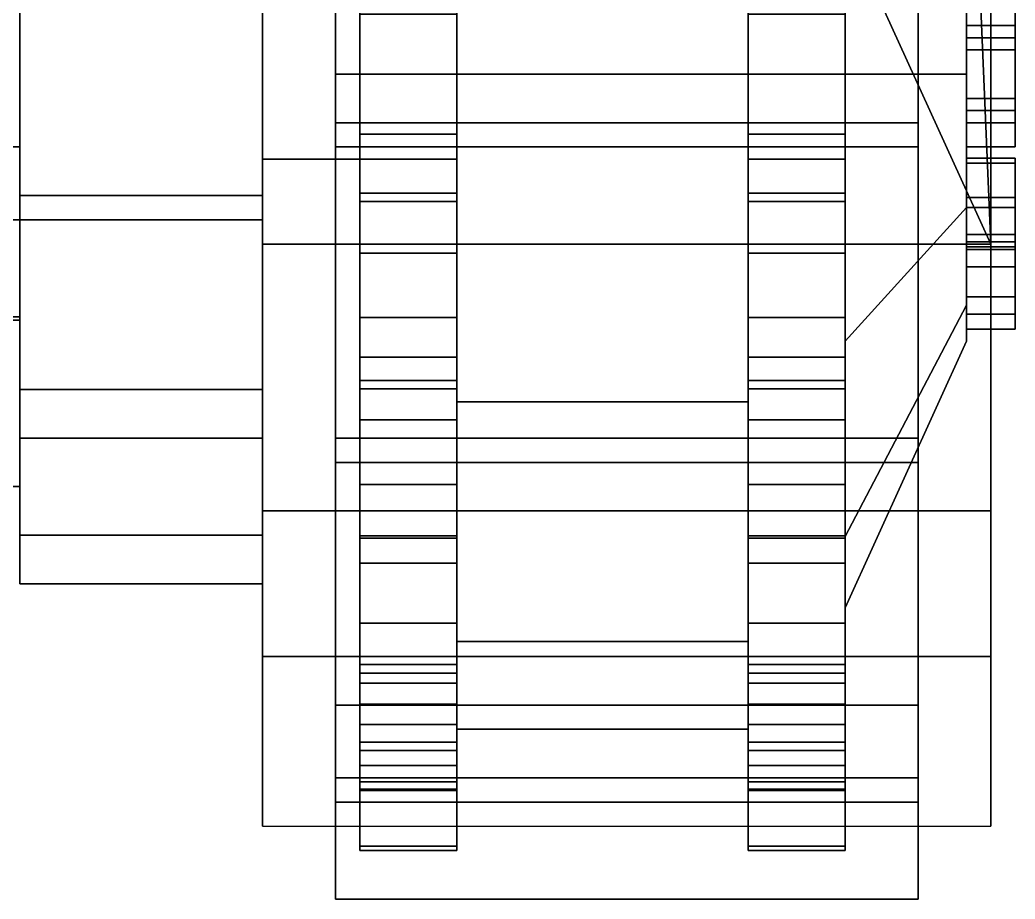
# Model space of a CAD drawing. Header units: millimetres. Extents: x -0.9 to 1.2, y -2.1 to 13.
# Drawn here: x 0.53 to 0.94, y -2.1 to -1.7376 of the extents above; entities that cross this region are included whole.
import ezdxf

# ---------------------------------------------------------------- set-up
doc = ezdxf.new("R2010")
doc.units = ezdxf.units.MM
for name, color, linetype in [('fenders', 6, 'Continuous'), ('tracks', 3, 'Continuous'), ('wheels', 2, 'Continuous')]:
    doc.layers.add(name, color=color, linetype=linetype)

msp = doc.modelspace()

# ---------------------------------------------------------------- linework, layer by layer
for points in [[(-0.53, -1.82, 0.35), (-0.53, -1.58, 0.35), (0.53, -1.58, 0.35), (0.53, -1.82, 0.35)], [(0.53, -1.82, 0.35), (0.53, -1.58, 0.35), (0.53, -1.73, 0.27), (0.53, -1.81, 0.27)], [(0.63, -1.81, 0.27), (0.63, -1.73, 0.27), (0.63, -1.58, 0.35), (0.63, -1.89, 0.32)], [(0.63, -1.89, 0.32), (0.63, -1.58, 0.35), (0.63, -1.66, 0.89)], [(-0.53, -1.66, 0.89), (-0.53, -1.79, 0.86), (0.53, -1.79, 0.86), (0.53, -1.66, 0.89)], [(0.53, -1.66, 0.89), (0.53, -1.82, 0.87), (0.63, -1.82, 0.87), (0.63, -1.66, 0.89)], [(0.53, -1.66, 0.89), (0.53, -1.79, 0.86), (0.53, -1.82, 0.87), (0.53, -1.66, 0.89)], [(0.63, -1.66, 0.89), (0.63, -1.82, 0.87), (0.63, -1.91, 0.82), (0.63, -1.89, 0.32)], [(0.53, -1.81, 0.27), (0.53, -1.73, 0.27), (0.63, -1.73, 0.27), (0.63, -1.81, 0.27)], [(-0.53, -1.79, 0.86), (-0.53, -1.86, 0.8), (0.53, -1.86, 0.8), (0.53, -1.79, 0.86)], [(0.53, -1.79, 0.86), (0.53, -1.86, 0.8), (0.53, -1.91, 0.82), (0.53, -1.82, 0.87)], [(0.53, -1.89, 0.32), (0.53, -1.81, 0.27), (0.63, -1.81, 0.27), (0.63, -1.89, 0.32)], [(0.53, -1.86143, 0.39143), (0.53, -1.82, 0.35), (0.53, -1.81, 0.27), (0.53, -1.89, 0.32)], [(-0.53, -1.86143, 0.39143), (-0.53, -1.82, 0.35), (0.53, -1.82, 0.35), (0.53, -1.86143, 0.39143)], [(0.53, -1.82, 0.87), (0.53, -1.91, 0.82), (0.63, -1.91, 0.82), (0.63, -1.82, 0.87)], [(-0.53, -1.86, 0.8), (-0.53, -1.93, 0.64), (0.53, -1.93, 0.64), (0.53, -1.86, 0.8)], [(0.53, -1.86, 0.8), (0.53, -1.93, 0.64), (0.53, -1.97, 0.64), (0.53, -1.91, 0.82)], [(-0.53, -1.93, 0.64), (-0.53, -1.86143, 0.39143), (0.53, -1.86143, 0.39143), (0.53, -1.93, 0.64)], [(0.53, -1.86143, 0.39143), (0.53, -1.86143, 0.39143), (0.53, -1.89, 0.32), (0.53, -1.95, 0.46)], [(0.53, -1.93, 0.64), (0.53, -1.86143, 0.39143), (0.53, -1.95, 0.46), (0.53, -1.97, 0.64)], [(0.53, -1.95, 0.46), (0.53, -1.89, 0.32), (0.63, -1.89, 0.32), (0.63, -1.95, 0.46)], [(0.63, -1.97, 0.64), (0.63, -1.95, 0.46), (0.63, -1.89, 0.32), (0.63, -1.91, 0.82)], [(0.53, -1.91, 0.82), (0.53, -1.97, 0.64), (0.63, -1.97, 0.64), (0.63, -1.91, 0.82)], [(0.53, -1.97, 0.64), (0.53, -1.95, 0.46), (0.63, -1.95, 0.46), (0.63, -1.97, 0.64)]]:
    msp.add_3dface(points)
at = {"layer": 'fenders'}
for points in [[(0.93, -1.83, 0.89), (0.93, 1.79, 0.89), (0.85, 0.23, 0.89), (0.85, 0.06, 0.89)], [(0.93, -1.79, 0.84), (0.93, 1.78, 0.84), (0.93, 1.79, 0.89), (0.93, -1.83, 0.89)], [(0.85, 0.06, 0.89), (0.85, 0.06, 0.89), (0.67, -1.26, 0.89), (0.93, -1.83, 0.89)], [(0.93, -1.83, 0.89), (0.67, -1.26, 0.89), (0.63, -1.66, 0.89), (0.63, -1.83, 0.89)], [(0.63, -1.83, 0.89), (0.63, -1.66, 0.89), (0.63, -1.66, 0.89), (0.63, -1.82, 0.87)], [(0.93, -1.9, 0.83), (0.93, -1.79, 0.84), (0.93, -1.83, 0.89), (0.93, -1.94, 0.86)], [(0.63, -1.94, 0.86), (0.63, -1.83, 0.89), (0.63, -1.82, 0.87), (0.63, -1.91, 0.82)], [(0.93, -1.94, 0.86), (0.93, -1.83, 0.89), (0.63, -1.83, 0.89), (0.63, -1.94, 0.86)], [(0.93, -1.99, 0.8), (0.93, -1.9, 0.83), (0.93, -1.94, 0.86), (0.93, -2, 0.83)], [(0.63, -2.07, 0.76), (0.63, -2, 0.83), (0.63, -1.91, 0.82), (0.63, -1.97, 0.64)], [(0.63, -2, 0.83), (0.63, -1.94, 0.86), (0.63, -1.91, 0.82)], [(0.93, -2, 0.83), (0.93, -1.94, 0.86), (0.63, -1.94, 0.86), (0.63, -2, 0.83)], [(0.93, -2.05, 0.76), (0.93, -1.99, 0.8), (0.93, -2, 0.83), (0.93, -2.07, 0.76)], [(0.93, -2.07, 0.76), (0.93, -2, 0.83), (0.63, -2, 0.83), (0.63, -2.07, 0.76)]]:
    msp.add_3dface(points, dxfattribs=at)
at = {"layer": 'tracks'}
for points in [[(0.66, -1.28), (0.66, -1.79, 0.17), (0.66, -1.78, 0.21), (0.66, -1.27, 0.03)], [(0.66, -1.27, 0.03), (0.66, -1.78, 0.21), (0.9, -1.78, 0.21), (0.9, -1.27, 0.03)], [(0.9, -1.78, 0.21), (0.9, -1.79, 0.17), (0.9, -1.28), (0.9, -1.27, 0.03)], [(0.9, -1.28), (0.9, -1.79, 0.17), (0.66, -1.79, 0.17), (0.66, -1.28)], [(0.66, -1.76, 0.84), (0.66, -1.48, 0.83), (0.66, -1.48, 0.79), (0.66, -1.76, 0.8)], [(0.9, -1.76, 0.84), (0.9, -1.48, 0.83), (0.66, -1.48, 0.83), (0.66, -1.76, 0.84)], [(0.66, -1.76, 0.8), (0.66, -1.48, 0.79), (0.9, -1.48, 0.79), (0.9, -1.76, 0.8)], [(0.9, -1.48, 0.79), (0.9, -1.48, 0.83), (0.9, -1.76, 0.84), (0.9, -1.76, 0.8)], [(0.9, -1.92, 0.81), (0.9, -1.76, 0.84), (0.66, -1.76, 0.84), (0.66, -1.92, 0.81)], [(0.66, -1.92, 0.81), (0.66, -1.76, 0.84), (0.66, -1.76, 0.8), (0.66, -1.91, 0.78)], [(0.66, -1.91, 0.78), (0.66, -1.76, 0.8), (0.9, -1.76, 0.8), (0.9, -1.91, 0.78)], [(0.9, -1.76, 0.8), (0.9, -1.76, 0.84), (0.9, -1.92, 0.81), (0.9, -1.91, 0.78)], [(0.66, -1.78, 0.21), (0.66, -1.91, 0.26), (0.9, -1.91, 0.26), (0.9, -1.78, 0.21)], [(0.66, -1.79, 0.17), (0.66, -1.92, 0.22), (0.66, -1.91, 0.26), (0.66, -1.78, 0.21)], [(0.9, -1.91, 0.26), (0.9, -1.92, 0.22), (0.9, -1.79, 0.17), (0.9, -1.78, 0.21)], [(0.9, -1.79, 0.17), (0.9, -1.92, 0.22), (0.66, -1.92, 0.22), (0.66, -1.79, 0.17)], [(0.66, -2.05, 0.68), (0.66, -1.92, 0.81), (0.66, -1.91, 0.78), (0.66, -2.02, 0.66)], [(0.66, -2.02, 0.66), (0.66, -1.91, 0.78), (0.9, -1.91, 0.78), (0.9, -2.02, 0.66)], [(0.66, -1.92, 0.22), (0.66, -2.05, 0.34), (0.66, -2.02, 0.36), (0.66, -1.91, 0.26)], [(0.66, -1.91, 0.26), (0.66, -2.02, 0.36), (0.9, -2.02, 0.36), (0.9, -1.91, 0.26)], [(0.9, -1.91, 0.78), (0.9, -1.92, 0.81), (0.9, -2.05, 0.68), (0.9, -2.02, 0.66)], [(0.9, -2.02, 0.36), (0.9, -2.05, 0.34), (0.9, -1.92, 0.22), (0.9, -1.91, 0.26)], [(0.9, -2.05, 0.68), (0.9, -1.92, 0.81), (0.66, -1.92, 0.81), (0.66, -2.05, 0.68)], [(0.9, -1.92, 0.22), (0.9, -2.05, 0.34), (0.66, -2.05, 0.34), (0.66, -1.92, 0.22)], [(0.66, -2.1, 0.51), (0.66, -2.05, 0.68), (0.66, -2.02, 0.66), (0.66, -2.06, 0.51)], [(0.66, -2.06, 0.51), (0.66, -2.02, 0.66), (0.9, -2.02, 0.66), (0.9, -2.06, 0.51)], [(0.66, -2.05, 0.34), (0.66, -2.1, 0.51), (0.66, -2.06, 0.51), (0.66, -2.02, 0.36)], [(0.66, -2.02, 0.36), (0.66, -2.06, 0.51), (0.9, -2.06, 0.51), (0.9, -2.02, 0.36)], [(0.9, -2.02, 0.66), (0.9, -2.05, 0.68), (0.9, -2.1, 0.51), (0.9, -2.06, 0.51)], [(0.9, -2.06, 0.51), (0.9, -2.1, 0.51), (0.9, -2.05, 0.34), (0.9, -2.02, 0.36)], [(0.9, -2.1, 0.51), (0.9, -2.05, 0.68), (0.66, -2.05, 0.68), (0.66, -2.1, 0.51)], [(0.9, -2.05, 0.34), (0.9, -2.1, 0.51), (0.66, -2.1, 0.51), (0.66, -2.05, 0.34)]]:
    msp.add_3dface(points, dxfattribs=at)
at = {"layer": 'wheels'}
for points in [[(0.71, -1.6175, 0.26318), (0.71, -1.76, 0.225), (0.71, -1.68624, 0.23471)], [(0.71, -1.625, 0.27617), (0.71, -1.76, 0.24), (0.71, -1.76, 0.225), (0.71, -1.6175, 0.26318)], [(0.71, -1.76, 0.78), (0.71, -1.625, 0.74383), (0.71, -1.6175, 0.75682), (0.71, -1.76, 0.795)], [(0.71, -1.76, 0.795), (0.71, -1.6175, 0.75682), (0.71, -1.68624, 0.78529)], [(0.83, -1.76, 0.24), (0.83, -1.625, 0.27617), (0.83, -1.6175, 0.26318), (0.83, -1.76, 0.225)], [(0.83, -1.76, 0.225), (0.83, -1.6175, 0.26318), (0.83, -1.68624, 0.23471)], [(0.83, -1.625, 0.74383), (0.83, -1.76, 0.78), (0.83, -1.76, 0.795), (0.83, -1.6175, 0.75682)], [(0.83, -1.6175, 0.75682), (0.83, -1.76, 0.795), (0.83, -1.68624, 0.78529)], [(0.87, -1.6175, 0.75682), (0.87, -1.68624, 0.78529), (0.87, -1.76, 0.73), (0.87, -1.65, 0.70053)], [(0.71, -1.76, 0.24), (0.71, -1.625, 0.27617), (0.83, -1.625, 0.27617), (0.83, -1.76, 0.24)], [(0.71, -1.625, 0.74383), (0.71, -1.76, 0.78), (0.83, -1.76, 0.78), (0.83, -1.625, 0.74383)], [(0.87, -1.65, 0.70053), (0.87, -1.76, 0.73), (0.92, -1.76, 0.62), (0.92, -1.705, 0.60526)], [(0.87, -1.76, 0.29), (0.87, -1.65, 0.31947), (0.92, -1.705, 0.41474), (0.92, -1.76, 0.4)], [(0.87, -1.76, 0.225), (0.87, -1.68624, 0.23471), (0.87, -1.65, 0.31947), (0.87, -1.76, 0.29)], [(0.92, -1.66474, 0.455), (0.92, -1.65, 0.51), (0.92, -1.73, 0.51), (0.92, -1.745, 0.48402)], [(0.92, -1.705, 0.41474), (0.92, -1.66474, 0.455), (0.92, -1.745, 0.48402)], [(0.92, -1.66474, 0.565), (0.92, -1.705, 0.60526), (0.92, -1.745, 0.53598), (0.92, -1.73, 0.51)], [(0.67, -1.76, 0.795), (0.67, -1.68624, 0.78529), (0.67, -1.725, 0.57062)], [(0.67, -1.68624, 0.23471), (0.67, -1.76, 0.225), (0.67, -1.795, 0.44938), (0.67, -1.725, 0.44938)], [(0.67, -1.70749, 0.2184), (0.67, -1.73525, 0.21475), (0.67, -1.76, 0.225), (0.67, -1.68624, 0.23471)], [(0.67, -1.73525, 0.80525), (0.67, -1.70749, 0.8016), (0.67, -1.68624, 0.78529), (0.67, -1.76, 0.795)], [(0.71, -1.68624, 0.23471), (0.71, -1.76, 0.225), (0.71, -1.73525, 0.21475), (0.71, -1.70749, 0.2184)], [(0.71, -1.76, 0.795), (0.71, -1.68624, 0.78529), (0.71, -1.70749, 0.8016), (0.71, -1.73525, 0.80525)], [(0.83, -1.76, 0.225), (0.83, -1.68624, 0.23471), (0.83, -1.70749, 0.2184), (0.83, -1.73525, 0.21475)], [(0.83, -1.68624, 0.78529), (0.83, -1.76, 0.795), (0.83, -1.73525, 0.80525), (0.83, -1.70749, 0.8016)], [(0.87, -1.73525, 0.21475), (0.87, -1.70749, 0.2184), (0.87, -1.68624, 0.23471), (0.87, -1.76, 0.225)], [(0.87, -1.70749, 0.8016), (0.87, -1.73525, 0.80525), (0.87, -1.76, 0.795), (0.87, -1.68624, 0.78529)], [(0.87, -1.68624, 0.78529), (0.87, -1.76, 0.795), (0.87, -1.76, 0.73), (0.87, -1.68624, 0.78529)], [(0.92, -1.76, 0.4), (0.92, -1.705, 0.41474), (0.92, -1.745, 0.48402), (0.92, -1.775, 0.48402)], [(0.92, -1.705, 0.60526), (0.92, -1.76, 0.62), (0.92, -1.745, 0.53598)], [(0.63, -1.725, 0.57062), (0.63, -1.795, 0.57062), (0.67, -1.795, 0.57062), (0.67, -1.725, 0.57062)], [(0.63, -1.795, 0.44938), (0.63, -1.725, 0.44938), (0.67, -1.725, 0.44938), (0.67, -1.795, 0.44938)], [(0.67, -1.83376, 0.78529), (0.67, -1.76, 0.795), (0.67, -1.725, 0.57062), (0.67, -1.795, 0.57062)], [(0.92, -1.73, 0.51), (0.92, -1.745, 0.53598), (0.94, -1.745, 0.53598), (0.94, -1.73, 0.51)], [(0.92, -1.745, 0.48402), (0.92, -1.73, 0.51), (0.94, -1.73, 0.51), (0.94, -1.745, 0.48402)], [(0.94, -1.775, 0.48402), (0.94, -1.745, 0.48402), (0.94, -1.73, 0.51), (0.94, -1.79, 0.51)], [(0.94, -1.79, 0.51), (0.94, -1.73, 0.51), (0.94, -1.745, 0.53598), (0.94, -1.775, 0.53598)], [(0.71, -1.76, 0.795), (0.71, -1.73525, 0.80525), (0.67, -1.73525, 0.80525), (0.67, -1.76, 0.795)], [(0.71, -1.73525, 0.21475), (0.71, -1.76, 0.225), (0.67, -1.76, 0.225), (0.67, -1.73525, 0.21475)], [(0.83, -1.73525, 0.80525), (0.83, -1.76, 0.795), (0.87, -1.76, 0.795), (0.87, -1.73525, 0.80525)], [(0.83, -1.76, 0.225), (0.83, -1.73525, 0.21475), (0.87, -1.73525, 0.21475), (0.87, -1.76, 0.225)], [(0.92, -1.75, 0.40268), (0.92, -1.74, 0.42), (0.94, -1.74, 0.42), (0.94, -1.75, 0.40268)], [(0.92, -1.74, 0.6), (0.92, -1.75, 0.61732), (0.94, -1.75, 0.61732), (0.94, -1.74, 0.6)], [(0.92, -1.75, 0.58268), (0.92, -1.74, 0.6), (0.94, -1.74, 0.6), (0.94, -1.75, 0.58268)], [(0.92, -1.74, 0.42), (0.92, -1.75, 0.43732), (0.94, -1.75, 0.43732), (0.94, -1.74, 0.42)], [(0.94, -1.77, 0.40268), (0.94, -1.75, 0.40268), (0.94, -1.74, 0.42), (0.94, -1.78, 0.42)], [(0.94, -1.75, 0.61732), (0.94, -1.77, 0.61732), (0.94, -1.78, 0.6), (0.94, -1.74, 0.6)], [(0.94, -1.74, 0.6), (0.94, -1.78, 0.6), (0.94, -1.77, 0.58268), (0.94, -1.75, 0.58268)], [(0.94, -1.78, 0.42), (0.94, -1.74, 0.42), (0.94, -1.75, 0.43732), (0.94, -1.77, 0.43732)], [(0.92, -1.745, 0.53598), (0.92, -1.775, 0.53598), (0.94, -1.775, 0.53598), (0.94, -1.745, 0.53598)], [(0.92, -1.775, 0.48402), (0.92, -1.745, 0.48402), (0.94, -1.745, 0.48402), (0.94, -1.775, 0.48402)], [(0.92, -1.76, 0.62), (0.92, -1.815, 0.60526), (0.92, -1.775, 0.53598), (0.92, -1.745, 0.53598)], [(0.92, -1.77, 0.40268), (0.92, -1.75, 0.40268), (0.94, -1.75, 0.40268), (0.94, -1.77, 0.40268)], [(0.92, -1.75, 0.61732), (0.92, -1.77, 0.61732), (0.94, -1.77, 0.61732), (0.94, -1.75, 0.61732)], [(0.92, -1.77, 0.58268), (0.92, -1.75, 0.58268), (0.94, -1.75, 0.58268), (0.94, -1.77, 0.58268)], [(0.92, -1.75, 0.43732), (0.92, -1.77, 0.43732), (0.94, -1.77, 0.43732), (0.94, -1.75, 0.43732)], [(0.67, -1.76, 0.225), (0.67, -1.83376, 0.23471), (0.67, -1.795, 0.44938)], [(0.67, -1.78475, 0.21475), (0.67, -1.81251, 0.2184), (0.67, -1.83376, 0.23471), (0.67, -1.76, 0.225)], [(0.71, -1.78475, 0.80525), (0.71, -1.76, 0.795), (0.67, -1.76, 0.795), (0.67, -1.78475, 0.80525)], [(0.67, -1.81251, 0.8016), (0.67, -1.78475, 0.80525), (0.67, -1.76, 0.795), (0.67, -1.83376, 0.78529)], [(0.71, -1.76, 0.225), (0.71, -1.78475, 0.21475), (0.67, -1.78475, 0.21475), (0.67, -1.76, 0.225)], [(0.71, -1.76, 0.225), (0.71, -1.9025, 0.26318), (0.71, -1.83376, 0.23471)], [(0.71, -1.76, 0.24), (0.71, -1.895, 0.27617), (0.71, -1.9025, 0.26318), (0.71, -1.76, 0.225)], [(0.71, -1.76, 0.225), (0.71, -1.83376, 0.23471), (0.71, -1.81251, 0.2184), (0.71, -1.78475, 0.21475)], [(0.71, -1.895, 0.27617), (0.71, -1.76, 0.24), (0.83, -1.76, 0.24), (0.83, -1.895, 0.27617)], [(0.71, -1.9025, 0.75682), (0.71, -1.76, 0.795), (0.71, -1.83376, 0.78529)], [(0.71, -1.895, 0.74383), (0.71, -1.76, 0.78), (0.71, -1.76, 0.795), (0.71, -1.9025, 0.75682)], [(0.71, -1.83376, 0.78529), (0.71, -1.76, 0.795), (0.71, -1.78475, 0.80525), (0.71, -1.81251, 0.8016)], [(0.71, -1.76, 0.78), (0.71, -1.895, 0.74383), (0.83, -1.895, 0.74383), (0.83, -1.76, 0.78)], [(0.83, -1.83376, 0.23471), (0.83, -1.76, 0.225), (0.83, -1.78475, 0.21475), (0.83, -1.81251, 0.2184)], [(0.83, -1.895, 0.27617), (0.83, -1.76, 0.24), (0.83, -1.76, 0.225), (0.83, -1.9025, 0.26318)], [(0.83, -1.9025, 0.26318), (0.83, -1.76, 0.225), (0.83, -1.83376, 0.23471)], [(0.83, -1.76, 0.795), (0.83, -1.78475, 0.80525), (0.87, -1.78475, 0.80525), (0.87, -1.76, 0.795)], [(0.83, -1.76, 0.795), (0.83, -1.83376, 0.78529), (0.83, -1.81251, 0.8016), (0.83, -1.78475, 0.80525)], [(0.83, -1.76, 0.795), (0.83, -1.9025, 0.75682), (0.83, -1.83376, 0.78529)], [(0.83, -1.76, 0.78), (0.83, -1.895, 0.74383), (0.83, -1.9025, 0.75682), (0.83, -1.76, 0.795)], [(0.83, -1.78475, 0.21475), (0.83, -1.76, 0.225), (0.87, -1.76, 0.225), (0.87, -1.78475, 0.21475)], [(0.87, -1.76, 0.73), (0.87, -1.87, 0.70053), (0.92, -1.815, 0.60526), (0.92, -1.76, 0.62)], [(0.87, -1.87, 0.31947), (0.87, -1.76, 0.29), (0.92, -1.76, 0.4), (0.92, -1.815, 0.41474)], [(0.87, -1.81251, 0.2184), (0.87, -1.78475, 0.21475), (0.87, -1.76, 0.225), (0.87, -1.83376, 0.23471)], [(0.87, -1.83376, 0.23471), (0.87, -1.76, 0.225), (0.87, -1.76, 0.29), (0.87, -1.83376, 0.23471)], [(0.87, -1.9025, 0.26318), (0.87, -1.83376, 0.23471), (0.87, -1.76, 0.29), (0.87, -1.87, 0.31947)], [(0.87, -1.78475, 0.80525), (0.87, -1.81251, 0.8016), (0.87, -1.83376, 0.78529), (0.87, -1.76, 0.795)], [(0.87, -1.76, 0.795), (0.87, -1.83376, 0.78529), (0.87, -1.87, 0.70053), (0.87, -1.76, 0.73)], [(0.92, -1.815, 0.41474), (0.92, -1.76, 0.4), (0.92, -1.775, 0.48402)], [(0.92, -1.78, 0.42), (0.92, -1.77, 0.40268), (0.94, -1.77, 0.40268), (0.94, -1.78, 0.42)], [(0.92, -1.77, 0.61732), (0.92, -1.78, 0.6), (0.94, -1.78, 0.6), (0.94, -1.77, 0.61732)], [(0.92, -1.78, 0.6), (0.92, -1.77, 0.58268), (0.94, -1.77, 0.58268), (0.94, -1.78, 0.6)], [(0.92, -1.77, 0.43732), (0.92, -1.78, 0.42), (0.94, -1.78, 0.42), (0.94, -1.77, 0.43732)], [(0.92, -1.775, 0.53598), (0.92, -1.79, 0.51), (0.94, -1.79, 0.51), (0.94, -1.775, 0.53598)], [(0.92, -1.79, 0.51), (0.92, -1.775, 0.48402), (0.94, -1.775, 0.48402), (0.94, -1.79, 0.51)], [(0.92, -1.815, 0.60526), (0.92, -1.85526, 0.565), (0.92, -1.775, 0.53598)], [(0.92, -1.85526, 0.565), (0.92, -1.87, 0.51), (0.92, -1.79, 0.51), (0.92, -1.775, 0.53598)], [(0.92, -1.85526, 0.455), (0.92, -1.815, 0.41474), (0.92, -1.775, 0.48402), (0.92, -1.79, 0.51)], [(0.67, -1.795, 0.19), (0.67, -1.80901, 0.19185), (0.67, -1.81251, 0.2184), (0.67, -1.78475, 0.21475)], [(0.71, -1.795, 0.83), (0.71, -1.78475, 0.80525), (0.67, -1.78475, 0.80525), (0.67, -1.795, 0.83)], [(0.67, -1.80901, 0.82815), (0.67, -1.795, 0.83), (0.67, -1.78475, 0.80525), (0.67, -1.81251, 0.8016)], [(0.71, -1.78475, 0.21475), (0.71, -1.795, 0.19), (0.67, -1.795, 0.19), (0.67, -1.78475, 0.21475)], [(0.71, -1.78475, 0.21475), (0.71, -1.81251, 0.2184), (0.71, -1.80901, 0.19185), (0.71, -1.795, 0.19)], [(0.71, -1.81251, 0.8016), (0.71, -1.78475, 0.80525), (0.71, -1.795, 0.83), (0.71, -1.80901, 0.82815)], [(0.83, -1.81251, 0.2184), (0.83, -1.78475, 0.21475), (0.83, -1.795, 0.19), (0.83, -1.80901, 0.19185)], [(0.83, -1.78475, 0.80525), (0.83, -1.795, 0.83), (0.87, -1.795, 0.83), (0.87, -1.78475, 0.80525)], [(0.83, -1.78475, 0.80525), (0.83, -1.81251, 0.8016), (0.83, -1.80901, 0.82815), (0.83, -1.795, 0.83)], [(0.83, -1.795, 0.19), (0.83, -1.78475, 0.21475), (0.87, -1.78475, 0.21475), (0.87, -1.795, 0.19)], [(0.87, -1.80901, 0.19185), (0.87, -1.795, 0.19), (0.87, -1.78475, 0.21475), (0.87, -1.81251, 0.2184)], [(0.87, -1.795, 0.83), (0.87, -1.80901, 0.82815), (0.87, -1.81251, 0.8016), (0.87, -1.78475, 0.80525)], [(0.92, -1.87, 0.51), (0.92, -1.85526, 0.455), (0.92, -1.79, 0.51)], [(0.63, -1.795, 0.57062), (0.63, -1.83, 0.51), (0.67, -1.83, 0.51), (0.67, -1.795, 0.57062)], [(0.63, -1.83, 0.51), (0.63, -1.795, 0.44938), (0.67, -1.795, 0.44938), (0.67, -1.83, 0.51)], [(0.71, -1.795, 0.19), (0.71, -1.80901, 0.19185), (0.67, -1.80901, 0.19185), (0.67, -1.795, 0.19)], [(0.67, -2.03529, 0.58376), (0.67, -2.00682, 0.6525), (0.67, -1.795, 0.57062), (0.67, -1.83, 0.51)], [(0.67, -2.00682, 0.6525), (0.67, -1.96153, 0.71153), (0.67, -1.795, 0.57062)], [(0.67, -1.96153, 0.71153), (0.67, -1.9025, 0.75682), (0.67, -1.795, 0.57062)], [(0.67, -1.9025, 0.75682), (0.67, -1.83376, 0.78529), (0.67, -1.795, 0.57062)], [(0.67, -1.83376, 0.23471), (0.67, -1.9025, 0.26318), (0.67, -1.795, 0.44938)], [(0.67, -1.9025, 0.26318), (0.67, -1.96153, 0.30847), (0.67, -1.795, 0.44938)], [(0.67, -1.96153, 0.30847), (0.67, -2.00682, 0.3675), (0.67, -1.83, 0.51), (0.67, -1.795, 0.44938)], [(0.71, -1.80901, 0.82815), (0.71, -1.795, 0.83), (0.67, -1.795, 0.83), (0.67, -1.80901, 0.82815)], [(0.83, -1.80901, 0.19185), (0.83, -1.795, 0.19), (0.87, -1.795, 0.19), (0.87, -1.80901, 0.19185)], [(0.83, -1.795, 0.83), (0.83, -1.80901, 0.82815), (0.87, -1.80901, 0.82815), (0.87, -1.795, 0.83)], [(0.92, -1.79463, 0.57468), (0.92, -1.79672, 0.59457), (0.94, -1.79672, 0.59457), (0.94, -1.79463, 0.57468)], [(0.92, -1.81081, 0.56292), (0.92, -1.79463, 0.57468), (0.94, -1.79463, 0.57468), (0.94, -1.81081, 0.56292)], [(0.92, -1.79463, 0.44532), (0.92, -1.81081, 0.45708), (0.94, -1.81081, 0.45708), (0.94, -1.79463, 0.44532)], [(0.92, -1.79672, 0.42543), (0.92, -1.79463, 0.44532), (0.94, -1.79463, 0.44532), (0.94, -1.79672, 0.42543)], [(0.94, -1.79672, 0.59457), (0.94, -1.82908, 0.57106), (0.94, -1.81081, 0.56292), (0.94, -1.79463, 0.57468)], [(0.94, -1.82908, 0.44894), (0.94, -1.79672, 0.42543), (0.94, -1.79463, 0.44532), (0.94, -1.81081, 0.45708)], [(0.92, -1.79672, 0.59457), (0.92, -1.81499, 0.6027), (0.94, -1.81499, 0.6027), (0.94, -1.79672, 0.59457)], [(0.92, -1.81499, 0.4173), (0.92, -1.79672, 0.42543), (0.94, -1.79672, 0.42543), (0.94, -1.81499, 0.4173)], [(0.94, -1.81499, 0.6027), (0.94, -1.83117, 0.59095), (0.94, -1.82908, 0.57106), (0.94, -1.79672, 0.59457)], [(0.94, -1.83117, 0.42905), (0.94, -1.81499, 0.4173), (0.94, -1.79672, 0.42543), (0.94, -1.82908, 0.44894)], [(0.71, -1.80901, 0.19185), (0.71, -1.81251, 0.2184), (0.67, -1.81251, 0.2184), (0.67, -1.80901, 0.19185)], [(0.71, -1.81251, 0.8016), (0.71, -1.80901, 0.82815), (0.67, -1.80901, 0.82815), (0.67, -1.81251, 0.8016)], [(0.83, -1.81251, 0.2184), (0.83, -1.80901, 0.19185), (0.87, -1.80901, 0.19185), (0.87, -1.81251, 0.2184)], [(0.83, -1.80901, 0.82815), (0.83, -1.81251, 0.8016), (0.87, -1.81251, 0.8016), (0.87, -1.80901, 0.82815)], [(0.92, -1.82908, 0.57106), (0.92, -1.81081, 0.56292), (0.94, -1.81081, 0.56292), (0.94, -1.82908, 0.57106)], [(0.92, -1.81081, 0.45708), (0.92, -1.82908, 0.44894), (0.94, -1.82908, 0.44894), (0.94, -1.81081, 0.45708)], [(0.71, -1.81251, 0.2184), (0.71, -1.83376, 0.23471), (0.67, -1.83376, 0.23471), (0.67, -1.81251, 0.2184)], [(0.71, -1.83376, 0.78529), (0.71, -1.81251, 0.8016), (0.67, -1.81251, 0.8016), (0.67, -1.83376, 0.78529)], [(0.83, -1.83376, 0.23471), (0.83, -1.81251, 0.2184), (0.87, -1.81251, 0.2184), (0.87, -1.83376, 0.23471)], [(0.83, -1.81251, 0.8016), (0.83, -1.83376, 0.78529), (0.87, -1.83376, 0.78529), (0.87, -1.81251, 0.8016)], [(0.87, -1.87, 0.70053), (0.87, -1.95053, 0.62), (0.92, -1.85526, 0.565), (0.92, -1.815, 0.60526)], [(0.87, -1.95053, 0.4), (0.87, -1.87, 0.31947), (0.92, -1.815, 0.41474), (0.92, -1.85526, 0.455)], [(0.92, -1.81499, 0.6027), (0.92, -1.83117, 0.59095), (0.94, -1.83117, 0.59095), (0.94, -1.81499, 0.6027)], [(0.92, -1.83117, 0.42905), (0.92, -1.81499, 0.4173), (0.94, -1.81499, 0.4173), (0.94, -1.83117, 0.42905)], [(0.92, -1.82603, 0.54197), (0.92, -1.83941, 0.55683), (0.94, -1.83941, 0.55683), (0.94, -1.82603, 0.54197)], [(0.92, -1.83221, 0.52295), (0.92, -1.82603, 0.54197), (0.94, -1.82603, 0.54197), (0.94, -1.83221, 0.52295)], [(0.92, -1.82603, 0.47803), (0.92, -1.83221, 0.49705), (0.94, -1.83221, 0.49705), (0.94, -1.82603, 0.47803)], [(0.92, -1.83941, 0.46317), (0.92, -1.82603, 0.47803), (0.94, -1.82603, 0.47803), (0.94, -1.83941, 0.46317)], [(0.94, -1.83941, 0.55683), (0.94, -1.85178, 0.51879), (0.94, -1.83221, 0.52295), (0.94, -1.82603, 0.54197)], [(0.94, -1.85178, 0.50121), (0.94, -1.83941, 0.46317), (0.94, -1.82603, 0.47803), (0.94, -1.83221, 0.49705)], [(0.67, -2.00682, 0.3675), (0.67, -2.03529, 0.43624), (0.67, -1.83, 0.51)], [(0.67, -2.03529, 0.43624), (0.67, -2.045, 0.51), (0.67, -1.83, 0.51)], [(0.67, -2.045, 0.51), (0.67, -2.03529, 0.58376), (0.67, -1.83, 0.51)], [(0.92, -1.83117, 0.59095), (0.92, -1.82908, 0.57106), (0.94, -1.82908, 0.57106), (0.94, -1.83117, 0.59095)], [(0.92, -1.82908, 0.44894), (0.92, -1.83117, 0.42905), (0.94, -1.83117, 0.42905), (0.94, -1.82908, 0.44894)], [(0.92, -1.85178, 0.51879), (0.92, -1.83221, 0.52295), (0.94, -1.83221, 0.52295), (0.94, -1.85178, 0.51879)], [(0.92, -1.83221, 0.49705), (0.92, -1.85178, 0.50121), (0.94, -1.85178, 0.50121), (0.94, -1.83221, 0.49705)], [(0.67, -1.86032, 0.23121), (0.67, -1.88619, 0.24193), (0.67, -1.9025, 0.26318), (0.67, -1.83376, 0.23471)], [(0.67, -1.88619, 0.77807), (0.67, -1.86032, 0.78879), (0.67, -1.83376, 0.78529), (0.67, -1.9025, 0.75682)], [(0.71, -1.83376, 0.23471), (0.71, -1.86032, 0.23121), (0.67, -1.86032, 0.23121), (0.67, -1.83376, 0.23471)], [(0.71, -1.86032, 0.78879), (0.71, -1.83376, 0.78529), (0.67, -1.83376, 0.78529), (0.67, -1.86032, 0.78879)], [(0.71, -1.83376, 0.23471), (0.71, -1.9025, 0.26318), (0.71, -1.88619, 0.24193), (0.71, -1.86032, 0.23121)], [(0.71, -1.9025, 0.75682), (0.71, -1.83376, 0.78529), (0.71, -1.86032, 0.78879), (0.71, -1.88619, 0.77807)], [(0.83, -1.9025, 0.26318), (0.83, -1.83376, 0.23471), (0.83, -1.86032, 0.23121), (0.83, -1.88619, 0.24193)], [(0.83, -1.83376, 0.78529), (0.83, -1.9025, 0.75682), (0.83, -1.88619, 0.77807), (0.83, -1.86032, 0.78879)], [(0.83, -1.86032, 0.23121), (0.83, -1.83376, 0.23471), (0.87, -1.83376, 0.23471), (0.87, -1.86032, 0.23121)], [(0.83, -1.83376, 0.78529), (0.83, -1.86032, 0.78879), (0.87, -1.86032, 0.78879), (0.87, -1.83376, 0.78529)], [(0.87, -1.88619, 0.24193), (0.87, -1.86032, 0.23121), (0.87, -1.83376, 0.23471), (0.87, -1.9025, 0.26318)], [(0.87, -1.86032, 0.78879), (0.87, -1.88619, 0.77807), (0.87, -1.9025, 0.75682), (0.87, -1.83376, 0.78529)], [(0.87, -1.83376, 0.78529), (0.87, -1.9025, 0.75682), (0.87, -1.87, 0.70053), (0.87, -1.83376, 0.78529)], [(0.92, -1.83941, 0.55683), (0.92, -1.85898, 0.55267), (0.94, -1.85898, 0.55267), (0.94, -1.83941, 0.55683)], [(0.92, -1.85898, 0.46733), (0.92, -1.83941, 0.46317), (0.94, -1.83941, 0.46317), (0.94, -1.85898, 0.46733)], [(0.94, -1.85898, 0.55267), (0.94, -1.86516, 0.53365), (0.94, -1.85178, 0.51879), (0.94, -1.83941, 0.55683)], [(0.94, -1.86516, 0.48635), (0.94, -1.85898, 0.46733), (0.94, -1.83941, 0.46317), (0.94, -1.85178, 0.50121)], [(0.92, -1.86516, 0.53365), (0.92, -1.85178, 0.51879), (0.94, -1.85178, 0.51879), (0.94, -1.86516, 0.53365)], [(0.92, -1.85178, 0.50121), (0.92, -1.86516, 0.48635), (0.94, -1.86516, 0.48635), (0.94, -1.85178, 0.50121)], [(0.87, -1.98, 0.51), (0.87, -1.95053, 0.4), (0.92, -1.85526, 0.455), (0.92, -1.87, 0.51)], [(0.87, -1.95053, 0.62), (0.87, -1.98, 0.51), (0.92, -1.87, 0.51), (0.92, -1.85526, 0.565)], [(0.67, -1.87663, 0.20996), (0.67, -1.88969, 0.21537), (0.67, -1.88619, 0.24193), (0.67, -1.86032, 0.23121)], [(0.67, -1.88969, 0.80463), (0.67, -1.87663, 0.81004), (0.67, -1.86032, 0.78879), (0.67, -1.88619, 0.77807)], [(0.71, -1.86032, 0.23121), (0.71, -1.87663, 0.20996), (0.67, -1.87663, 0.20996), (0.67, -1.86032, 0.23121)], [(0.71, -1.87663, 0.81004), (0.71, -1.86032, 0.78879), (0.67, -1.86032, 0.78879), (0.67, -1.87663, 0.81004)], [(0.71, -1.86032, 0.23121), (0.71, -1.88619, 0.24193), (0.71, -1.88969, 0.21537), (0.71, -1.87663, 0.20996)], [(0.71, -1.88619, 0.77807), (0.71, -1.86032, 0.78879), (0.71, -1.87663, 0.81004), (0.71, -1.88969, 0.80463)], [(0.83, -1.88619, 0.24193), (0.83, -1.86032, 0.23121), (0.83, -1.87663, 0.20996), (0.83, -1.88969, 0.21537)], [(0.83, -1.86032, 0.78879), (0.83, -1.88619, 0.77807), (0.83, -1.88969, 0.80463), (0.83, -1.87663, 0.81004)], [(0.83, -1.87663, 0.20996), (0.83, -1.86032, 0.23121), (0.87, -1.86032, 0.23121), (0.87, -1.87663, 0.20996)], [(0.83, -1.86032, 0.78879), (0.83, -1.87663, 0.81004), (0.87, -1.87663, 0.81004), (0.87, -1.86032, 0.78879)], [(0.87, -1.88969, 0.21537), (0.87, -1.87663, 0.20996), (0.87, -1.86032, 0.23121), (0.87, -1.88619, 0.24193)], [(0.87, -1.87663, 0.81004), (0.87, -1.88969, 0.80463), (0.87, -1.88619, 0.77807), (0.87, -1.86032, 0.78879)], [(0.92, -1.85898, 0.55267), (0.92, -1.86516, 0.53365), (0.94, -1.86516, 0.53365), (0.94, -1.85898, 0.55267)], [(0.92, -1.86516, 0.48635), (0.92, -1.85898, 0.46733), (0.94, -1.85898, 0.46733), (0.94, -1.86516, 0.48635)], [(0.87, -1.9025, 0.75682), (0.87, -1.96153, 0.71153), (0.87, -1.95053, 0.62), (0.87, -1.87, 0.70053)], [(0.87, -1.96153, 0.30847), (0.87, -1.9025, 0.26318), (0.87, -1.87, 0.31947), (0.87, -1.96153, 0.30847)], [(0.87, -2.00682, 0.3675), (0.87, -1.96153, 0.30847), (0.87, -1.87, 0.31947), (0.87, -1.95053, 0.4)], [(0.71, -1.87663, 0.20996), (0.71, -1.88969, 0.21537), (0.67, -1.88969, 0.21537), (0.67, -1.87663, 0.20996)], [(0.71, -1.88969, 0.80463), (0.71, -1.87663, 0.81004), (0.67, -1.87663, 0.81004), (0.67, -1.88969, 0.80463)], [(0.83, -1.88969, 0.21537), (0.83, -1.87663, 0.20996), (0.87, -1.87663, 0.20996), (0.87, -1.88969, 0.21537)], [(0.83, -1.87663, 0.81004), (0.83, -1.88969, 0.80463), (0.87, -1.88969, 0.80463), (0.87, -1.87663, 0.81004)], [(0.71, -1.88969, 0.21537), (0.71, -1.88619, 0.24193), (0.67, -1.88619, 0.24193), (0.67, -1.88969, 0.21537)], [(0.71, -1.88619, 0.24193), (0.71, -1.9025, 0.26318), (0.67, -1.9025, 0.26318), (0.67, -1.88619, 0.24193)], [(0.71, -1.9025, 0.75682), (0.71, -1.88619, 0.77807), (0.67, -1.88619, 0.77807), (0.67, -1.9025, 0.75682)], [(0.71, -1.88619, 0.77807), (0.71, -1.88969, 0.80463), (0.67, -1.88969, 0.80463), (0.67, -1.88619, 0.77807)], [(0.83, -1.88619, 0.24193), (0.83, -1.88969, 0.21537), (0.87, -1.88969, 0.21537), (0.87, -1.88619, 0.24193)], [(0.83, -1.9025, 0.26318), (0.83, -1.88619, 0.24193), (0.87, -1.88619, 0.24193), (0.87, -1.9025, 0.26318)], [(0.83, -1.88619, 0.77807), (0.83, -1.9025, 0.75682), (0.87, -1.9025, 0.75682), (0.87, -1.88619, 0.77807)], [(0.83, -1.88969, 0.80463), (0.83, -1.88619, 0.77807), (0.87, -1.88619, 0.77807), (0.87, -1.88969, 0.80463)], [(0.71, -1.895, 0.27617), (0.71, -1.99383, 0.375), (0.71, -2.00682, 0.3675), (0.71, -1.9025, 0.26318)], [(0.71, -1.99383, 0.375), (0.71, -1.895, 0.27617), (0.83, -1.895, 0.27617), (0.83, -1.99383, 0.375)], [(0.71, -1.99383, 0.645), (0.71, -1.895, 0.74383), (0.71, -1.9025, 0.75682), (0.71, -2.00682, 0.6525)], [(0.71, -1.895, 0.74383), (0.71, -1.99383, 0.645), (0.83, -1.99383, 0.645), (0.83, -1.895, 0.74383)], [(0.83, -1.99383, 0.375), (0.83, -1.895, 0.27617), (0.83, -1.9025, 0.26318), (0.83, -2.00682, 0.3675)], [(0.83, -1.895, 0.74383), (0.83, -1.99383, 0.645), (0.83, -2.00682, 0.6525), (0.83, -1.9025, 0.75682)], [(0.67, -1.92906, 0.26668), (0.67, -1.95127, 0.28373), (0.67, -1.96153, 0.30847), (0.67, -1.9025, 0.26318)], [(0.67, -1.95127, 0.73627), (0.67, -1.92906, 0.75332), (0.67, -1.9025, 0.75682), (0.67, -1.96153, 0.71153)], [(0.71, -1.9025, 0.26318), (0.71, -1.92906, 0.26668), (0.67, -1.92906, 0.26668), (0.67, -1.9025, 0.26318)], [(0.71, -1.92906, 0.75332), (0.71, -1.9025, 0.75682), (0.67, -1.9025, 0.75682), (0.67, -1.92906, 0.75332)], [(0.71, -1.9025, 0.26318), (0.71, -2.00682, 0.3675), (0.71, -1.96153, 0.30847)], [(0.71, -1.9025, 0.26318), (0.71, -1.96153, 0.30847), (0.71, -1.95127, 0.28373), (0.71, -1.92906, 0.26668)], [(0.71, -2.00682, 0.6525), (0.71, -1.9025, 0.75682), (0.71, -1.96153, 0.71153)], [(0.71, -1.96153, 0.71153), (0.71, -1.9025, 0.75682), (0.71, -1.92906, 0.75332), (0.71, -1.95127, 0.73627)], [(0.83, -1.96153, 0.30847), (0.83, -1.9025, 0.26318), (0.83, -1.92906, 0.26668), (0.83, -1.95127, 0.28373)], [(0.83, -2.00682, 0.3675), (0.83, -1.9025, 0.26318), (0.83, -1.96153, 0.30847)], [(0.83, -1.9025, 0.75682), (0.83, -1.96153, 0.71153), (0.83, -1.95127, 0.73627), (0.83, -1.92906, 0.75332)], [(0.83, -1.9025, 0.75682), (0.83, -2.00682, 0.6525), (0.83, -1.96153, 0.71153)], [(0.83, -1.92906, 0.26668), (0.83, -1.9025, 0.26318), (0.87, -1.9025, 0.26318), (0.87, -1.92906, 0.26668)], [(0.83, -1.9025, 0.75682), (0.83, -1.92906, 0.75332), (0.87, -1.92906, 0.75332), (0.87, -1.9025, 0.75682)], [(0.87, -1.95127, 0.28373), (0.87, -1.92906, 0.26668), (0.87, -1.9025, 0.26318), (0.87, -1.96153, 0.30847)], [(0.87, -1.92906, 0.75332), (0.87, -1.95127, 0.73627), (0.87, -1.96153, 0.71153), (0.87, -1.9025, 0.75682)], [(0.67, -1.95031, 0.25037), (0.67, -1.96153, 0.25898), (0.67, -1.95127, 0.28373), (0.67, -1.92906, 0.26668)], [(0.67, -1.96153, 0.76102), (0.67, -1.95031, 0.76963), (0.67, -1.92906, 0.75332), (0.67, -1.95127, 0.73627)], [(0.71, -1.92906, 0.26668), (0.71, -1.95031, 0.25037), (0.67, -1.95031, 0.25037), (0.67, -1.92906, 0.26668)], [(0.71, -1.95031, 0.76963), (0.71, -1.92906, 0.75332), (0.67, -1.92906, 0.75332), (0.67, -1.95031, 0.76963)], [(0.71, -1.92906, 0.26668), (0.71, -1.95127, 0.28373), (0.71, -1.96153, 0.25898), (0.71, -1.95031, 0.25037)], [(0.71, -1.95127, 0.73627), (0.71, -1.92906, 0.75332), (0.71, -1.95031, 0.76963), (0.71, -1.96153, 0.76102)], [(0.83, -1.95127, 0.28373), (0.83, -1.92906, 0.26668), (0.83, -1.95031, 0.25037), (0.83, -1.96153, 0.25898)], [(0.83, -1.92906, 0.75332), (0.83, -1.95127, 0.73627), (0.83, -1.96153, 0.76102), (0.83, -1.95031, 0.76963)], [(0.83, -1.95031, 0.25037), (0.83, -1.92906, 0.26668), (0.87, -1.92906, 0.26668), (0.87, -1.95031, 0.25037)], [(0.83, -1.92906, 0.75332), (0.83, -1.95031, 0.76963), (0.87, -1.95031, 0.76963), (0.87, -1.92906, 0.75332)], [(0.87, -1.96153, 0.25898), (0.87, -1.95031, 0.25037), (0.87, -1.92906, 0.26668), (0.87, -1.95127, 0.28373)], [(0.87, -1.95031, 0.76963), (0.87, -1.96153, 0.76102), (0.87, -1.95127, 0.73627), (0.87, -1.92906, 0.75332)], [(0.71, -1.95031, 0.25037), (0.71, -1.96153, 0.25898), (0.67, -1.96153, 0.25898), (0.67, -1.95031, 0.25037)], [(0.71, -1.96153, 0.76102), (0.71, -1.95031, 0.76963), (0.67, -1.95031, 0.76963), (0.67, -1.96153, 0.76102)], [(0.71, -1.96153, 0.25898), (0.71, -1.95127, 0.28373), (0.67, -1.95127, 0.28373), (0.67, -1.96153, 0.25898)], [(0.71, -1.95127, 0.28373), (0.71, -1.96153, 0.30847), (0.67, -1.96153, 0.30847), (0.67, -1.95127, 0.28373)], [(0.71, -1.96153, 0.71153), (0.71, -1.95127, 0.73627), (0.67, -1.95127, 0.73627), (0.67, -1.96153, 0.71153)], [(0.71, -1.95127, 0.73627), (0.71, -1.96153, 0.76102), (0.67, -1.96153, 0.76102), (0.67, -1.95127, 0.73627)], [(0.83, -1.96153, 0.25898), (0.83, -1.95031, 0.25037), (0.87, -1.95031, 0.25037), (0.87, -1.96153, 0.25898)], [(0.83, -1.95031, 0.76963), (0.83, -1.96153, 0.76102), (0.87, -1.96153, 0.76102), (0.87, -1.95031, 0.76963)], [(0.83, -1.95127, 0.28373), (0.83, -1.96153, 0.25898), (0.87, -1.96153, 0.25898), (0.87, -1.95127, 0.28373)], [(0.83, -1.96153, 0.30847), (0.83, -1.95127, 0.28373), (0.87, -1.95127, 0.28373), (0.87, -1.96153, 0.30847)], [(0.83, -1.95127, 0.73627), (0.83, -1.96153, 0.71153), (0.87, -1.96153, 0.71153), (0.87, -1.95127, 0.73627)], [(0.83, -1.96153, 0.76102), (0.83, -1.95127, 0.73627), (0.87, -1.95127, 0.73627), (0.87, -1.96153, 0.76102)], [(0.87, -1.96153, 0.71153), (0.87, -2.00682, 0.6525), (0.87, -1.95053, 0.62), (0.87, -1.96153, 0.71153)], [(0.87, -2.00682, 0.6525), (0.87, -2.03529, 0.58376), (0.87, -1.98, 0.51), (0.87, -1.95053, 0.62)], [(0.87, -2.03529, 0.43624), (0.87, -2.00682, 0.3675), (0.87, -1.95053, 0.4), (0.87, -2.03529, 0.43624)], [(0.87, -2.045, 0.51), (0.87, -2.03529, 0.43624), (0.87, -1.95053, 0.4), (0.87, -1.98, 0.51)], [(0.67, -1.98627, 0.31873), (0.67, -2.00332, 0.34094), (0.67, -2.00682, 0.3675), (0.67, -1.96153, 0.30847)], [(0.67, -2.00332, 0.67906), (0.67, -1.98627, 0.70127), (0.67, -1.96153, 0.71153), (0.67, -2.00682, 0.6525)], [(0.71, -1.96153, 0.30847), (0.71, -1.98627, 0.31873), (0.67, -1.98627, 0.31873), (0.67, -1.96153, 0.30847)], [(0.71, -1.98627, 0.70127), (0.71, -1.96153, 0.71153), (0.67, -1.96153, 0.71153), (0.67, -1.98627, 0.70127)], [(0.71, -1.96153, 0.30847), (0.71, -2.00682, 0.3675), (0.71, -2.00332, 0.34094), (0.71, -1.98627, 0.31873)], [(0.71, -2.00682, 0.6525), (0.71, -1.96153, 0.71153), (0.71, -1.98627, 0.70127), (0.71, -2.00332, 0.67906)], [(0.83, -2.00682, 0.3675), (0.83, -1.96153, 0.30847), (0.83, -1.98627, 0.31873), (0.83, -2.00332, 0.34094)], [(0.83, -1.96153, 0.71153), (0.83, -2.00682, 0.6525), (0.83, -2.00332, 0.67906), (0.83, -1.98627, 0.70127)], [(0.83, -1.98627, 0.31873), (0.83, -1.96153, 0.30847), (0.87, -1.96153, 0.30847), (0.87, -1.98627, 0.31873)], [(0.83, -1.96153, 0.71153), (0.83, -1.98627, 0.70127), (0.87, -1.98627, 0.70127), (0.87, -1.96153, 0.71153)], [(0.87, -2.00332, 0.34094), (0.87, -1.98627, 0.31873), (0.87, -1.96153, 0.30847), (0.87, -2.00682, 0.3675)], [(0.87, -1.98627, 0.70127), (0.87, -2.00332, 0.67906), (0.87, -2.00682, 0.6525), (0.87, -1.96153, 0.71153)], [(0.87, -2.03529, 0.58376), (0.87, -2.045, 0.51), (0.87, -1.98, 0.51), (0.87, -2.03529, 0.58376)], [(0.67, -2.01102, 0.30847), (0.67, -2.01963, 0.31969), (0.67, -2.00332, 0.34094), (0.67, -1.98627, 0.31873)], [(0.67, -2.01963, 0.70031), (0.67, -2.01102, 0.71153), (0.67, -1.98627, 0.70127), (0.67, -2.00332, 0.67906)], [(0.71, -1.98627, 0.31873), (0.71, -2.01102, 0.30847), (0.67, -2.01102, 0.30847), (0.67, -1.98627, 0.31873)], [(0.71, -2.01102, 0.71153), (0.71, -1.98627, 0.70127), (0.67, -1.98627, 0.70127), (0.67, -2.01102, 0.71153)], [(0.71, -1.98627, 0.31873), (0.71, -2.00332, 0.34094), (0.71, -2.01963, 0.31969), (0.71, -2.01102, 0.30847)], [(0.71, -2.00332, 0.67906), (0.71, -1.98627, 0.70127), (0.71, -2.01102, 0.71153), (0.71, -2.01963, 0.70031)], [(0.83, -2.00332, 0.34094), (0.83, -1.98627, 0.31873), (0.83, -2.01102, 0.30847), (0.83, -2.01963, 0.31969)], [(0.83, -1.98627, 0.70127), (0.83, -2.00332, 0.67906), (0.83, -2.01963, 0.70031), (0.83, -2.01102, 0.71153)], [(0.83, -2.01102, 0.30847), (0.83, -1.98627, 0.31873), (0.87, -1.98627, 0.31873), (0.87, -2.01102, 0.30847)], [(0.83, -1.98627, 0.70127), (0.83, -2.01102, 0.71153), (0.87, -2.01102, 0.71153), (0.87, -1.98627, 0.70127)], [(0.87, -2.01963, 0.31969), (0.87, -2.01102, 0.30847), (0.87, -1.98627, 0.31873), (0.87, -2.00332, 0.34094)], [(0.87, -2.01102, 0.71153), (0.87, -2.01963, 0.70031), (0.87, -2.00332, 0.67906), (0.87, -1.98627, 0.70127)], [(0.71, -1.99383, 0.645), (0.71, -2.03, 0.51), (0.83, -2.03, 0.51), (0.83, -1.99383, 0.645)], [(0.71, -2.03, 0.51), (0.71, -1.99383, 0.645), (0.71, -2.00682, 0.6525), (0.71, -2.045, 0.51)], [(0.71, -2.03, 0.51), (0.71, -1.99383, 0.375), (0.83, -1.99383, 0.375), (0.83, -2.03, 0.51)], [(0.71, -1.99383, 0.375), (0.71, -2.03, 0.51), (0.71, -2.045, 0.51), (0.71, -2.00682, 0.3675)], [(0.83, -1.99383, 0.645), (0.83, -2.03, 0.51), (0.83, -2.045, 0.51), (0.83, -2.00682, 0.6525)], [(0.83, -2.03, 0.51), (0.83, -1.99383, 0.375), (0.83, -2.00682, 0.3675), (0.83, -2.045, 0.51)], [(0.71, -2.01963, 0.31969), (0.71, -2.00332, 0.34094), (0.67, -2.00332, 0.34094), (0.67, -2.01963, 0.31969)], [(0.71, -2.00332, 0.34094), (0.71, -2.00682, 0.3675), (0.67, -2.00682, 0.3675), (0.67, -2.00332, 0.34094)], [(0.71, -2.00682, 0.6525), (0.71, -2.00332, 0.67906), (0.67, -2.00332, 0.67906), (0.67, -2.00682, 0.6525)], [(0.71, -2.00332, 0.67906), (0.71, -2.01963, 0.70031), (0.67, -2.01963, 0.70031), (0.67, -2.00332, 0.67906)], [(0.83, -2.00332, 0.34094), (0.83, -2.01963, 0.31969), (0.87, -2.01963, 0.31969), (0.87, -2.00332, 0.34094)], [(0.83, -2.00682, 0.3675), (0.83, -2.00332, 0.34094), (0.87, -2.00332, 0.34094), (0.87, -2.00682, 0.3675)], [(0.83, -2.00332, 0.67906), (0.83, -2.00682, 0.6525), (0.87, -2.00682, 0.6525), (0.87, -2.00332, 0.67906)], [(0.83, -2.01963, 0.70031), (0.83, -2.00332, 0.67906), (0.87, -2.00332, 0.67906), (0.87, -2.01963, 0.70031)], [(0.67, -2.03879, 0.61032), (0.67, -2.02807, 0.63619), (0.67, -2.00682, 0.6525), (0.67, -2.03529, 0.58376)], [(0.67, -2.02807, 0.38381), (0.67, -2.03879, 0.40968), (0.67, -2.03529, 0.43624), (0.67, -2.00682, 0.3675)], [(0.71, -2.00682, 0.3675), (0.71, -2.02807, 0.38381), (0.67, -2.02807, 0.38381), (0.67, -2.00682, 0.3675)], [(0.71, -2.02807, 0.63619), (0.71, -2.00682, 0.6525), (0.67, -2.00682, 0.6525), (0.67, -2.02807, 0.63619)], [(0.71, -2.045, 0.51), (0.71, -2.00682, 0.6525), (0.71, -2.03529, 0.58376)], [(0.71, -2.03529, 0.58376), (0.71, -2.00682, 0.6525), (0.71, -2.02807, 0.63619), (0.71, -2.03879, 0.61032)], [(0.71, -2.00682, 0.3675), (0.71, -2.045, 0.51), (0.71, -2.03529, 0.43624)], [(0.71, -2.00682, 0.3675), (0.71, -2.03529, 0.43624), (0.71, -2.03879, 0.40968), (0.71, -2.02807, 0.38381)], [(0.83, -2.00682, 0.6525), (0.83, -2.03529, 0.58376), (0.83, -2.03879, 0.61032), (0.83, -2.02807, 0.63619)], [(0.83, -2.00682, 0.6525), (0.83, -2.045, 0.51), (0.83, -2.03529, 0.58376)], [(0.83, -2.03529, 0.43624), (0.83, -2.00682, 0.3675), (0.83, -2.02807, 0.38381), (0.83, -2.03879, 0.40968)], [(0.83, -2.045, 0.51), (0.83, -2.00682, 0.3675), (0.83, -2.03529, 0.43624)], [(0.83, -2.02807, 0.38381), (0.83, -2.00682, 0.3675), (0.87, -2.00682, 0.3675), (0.87, -2.02807, 0.38381)], [(0.83, -2.00682, 0.6525), (0.83, -2.02807, 0.63619), (0.87, -2.02807, 0.63619), (0.87, -2.00682, 0.6525)], [(0.87, -2.02807, 0.63619), (0.87, -2.03879, 0.61032), (0.87, -2.03529, 0.58376), (0.87, -2.00682, 0.6525)], [(0.87, -2.03879, 0.40968), (0.87, -2.02807, 0.38381), (0.87, -2.00682, 0.3675), (0.87, -2.03529, 0.43624)], [(0.71, -2.01102, 0.30847), (0.71, -2.01963, 0.31969), (0.67, -2.01963, 0.31969), (0.67, -2.01102, 0.30847)], [(0.71, -2.01963, 0.70031), (0.71, -2.01102, 0.71153), (0.67, -2.01102, 0.71153), (0.67, -2.01963, 0.70031)], [(0.83, -2.01963, 0.31969), (0.83, -2.01102, 0.30847), (0.87, -2.01102, 0.30847), (0.87, -2.01963, 0.31969)], [(0.83, -2.01102, 0.71153), (0.83, -2.01963, 0.70031), (0.87, -2.01963, 0.70031), (0.87, -2.01102, 0.71153)], [(0.67, -2.06004, 0.62663), (0.67, -2.05463, 0.63969), (0.67, -2.02807, 0.63619), (0.67, -2.03879, 0.61032)], [(0.67, -2.05463, 0.38031), (0.67, -2.06004, 0.39337), (0.67, -2.03879, 0.40968), (0.67, -2.02807, 0.38381)], [(0.71, -2.02807, 0.38381), (0.71, -2.05463, 0.38031), (0.67, -2.05463, 0.38031), (0.67, -2.02807, 0.38381)], [(0.71, -2.05463, 0.63969), (0.71, -2.02807, 0.63619), (0.67, -2.02807, 0.63619), (0.67, -2.05463, 0.63969)], [(0.71, -2.03879, 0.61032), (0.71, -2.02807, 0.63619), (0.71, -2.05463, 0.63969), (0.71, -2.06004, 0.62663)], [(0.71, -2.02807, 0.38381), (0.71, -2.03879, 0.40968), (0.71, -2.06004, 0.39337), (0.71, -2.05463, 0.38031)], [(0.83, -2.02807, 0.63619), (0.83, -2.03879, 0.61032), (0.83, -2.06004, 0.62663), (0.83, -2.05463, 0.63969)], [(0.83, -2.03879, 0.40968), (0.83, -2.02807, 0.38381), (0.83, -2.05463, 0.38031), (0.83, -2.06004, 0.39337)], [(0.83, -2.05463, 0.38031), (0.83, -2.02807, 0.38381), (0.87, -2.02807, 0.38381), (0.87, -2.05463, 0.38031)], [(0.83, -2.02807, 0.63619), (0.83, -2.05463, 0.63969), (0.87, -2.05463, 0.63969), (0.87, -2.02807, 0.63619)], [(0.87, -2.05463, 0.63969), (0.87, -2.06004, 0.62663), (0.87, -2.03879, 0.61032), (0.87, -2.02807, 0.63619)], [(0.87, -2.06004, 0.39337), (0.87, -2.05463, 0.38031), (0.87, -2.02807, 0.38381), (0.87, -2.03879, 0.40968)], [(0.67, -2.05525, 0.53475), (0.67, -2.0516, 0.56251), (0.67, -2.03529, 0.58376), (0.67, -2.045, 0.51)], [(0.67, -2.0516, 0.45749), (0.67, -2.05525, 0.48525), (0.67, -2.045, 0.51), (0.67, -2.03529, 0.43624)], [(0.71, -2.03529, 0.43624), (0.71, -2.0516, 0.45749), (0.67, -2.0516, 0.45749), (0.67, -2.03529, 0.43624)], [(0.71, -2.03879, 0.40968), (0.71, -2.03529, 0.43624), (0.67, -2.03529, 0.43624), (0.67, -2.03879, 0.40968)], [(0.71, -2.03529, 0.58376), (0.71, -2.03879, 0.61032), (0.67, -2.03879, 0.61032), (0.67, -2.03529, 0.58376)], [(0.71, -2.0516, 0.56251), (0.71, -2.03529, 0.58376), (0.67, -2.03529, 0.58376), (0.67, -2.0516, 0.56251)], [(0.71, -2.045, 0.51), (0.71, -2.03529, 0.58376), (0.71, -2.0516, 0.56251), (0.71, -2.05525, 0.53475)], [(0.71, -2.03529, 0.43624), (0.71, -2.045, 0.51), (0.71, -2.05525, 0.48525), (0.71, -2.0516, 0.45749)], [(0.83, -2.03529, 0.58376), (0.83, -2.045, 0.51), (0.83, -2.05525, 0.53475), (0.83, -2.0516, 0.56251)], [(0.83, -2.045, 0.51), (0.83, -2.03529, 0.43624), (0.83, -2.0516, 0.45749), (0.83, -2.05525, 0.48525)], [(0.83, -2.0516, 0.45749), (0.83, -2.03529, 0.43624), (0.87, -2.03529, 0.43624), (0.87, -2.0516, 0.45749)], [(0.83, -2.03529, 0.43624), (0.83, -2.03879, 0.40968), (0.87, -2.03879, 0.40968), (0.87, -2.03529, 0.43624)], [(0.83, -2.03879, 0.61032), (0.83, -2.03529, 0.58376), (0.87, -2.03529, 0.58376), (0.87, -2.03879, 0.61032)], [(0.83, -2.03529, 0.58376), (0.83, -2.0516, 0.56251), (0.87, -2.0516, 0.56251), (0.87, -2.03529, 0.58376)], [(0.87, -2.0516, 0.56251), (0.87, -2.05525, 0.53475), (0.87, -2.045, 0.51), (0.87, -2.03529, 0.58376)], [(0.87, -2.05525, 0.48525), (0.87, -2.0516, 0.45749), (0.87, -2.03529, 0.43624), (0.87, -2.045, 0.51)], [(0.71, -2.06004, 0.39337), (0.71, -2.03879, 0.40968), (0.67, -2.03879, 0.40968), (0.67, -2.06004, 0.39337)], [(0.71, -2.03879, 0.61032), (0.71, -2.06004, 0.62663), (0.67, -2.06004, 0.62663), (0.67, -2.03879, 0.61032)], [(0.83, -2.03879, 0.40968), (0.83, -2.06004, 0.39337), (0.87, -2.06004, 0.39337), (0.87, -2.03879, 0.40968)], [(0.83, -2.06004, 0.62663), (0.83, -2.03879, 0.61032), (0.87, -2.03879, 0.61032), (0.87, -2.06004, 0.62663)], [(0.71, -2.045, 0.51), (0.71, -2.05525, 0.53475), (0.67, -2.05525, 0.53475), (0.67, -2.045, 0.51)], [(0.71, -2.05525, 0.48525), (0.71, -2.045, 0.51), (0.67, -2.045, 0.51), (0.67, -2.05525, 0.48525)], [(0.83, -2.05525, 0.53475), (0.83, -2.045, 0.51), (0.87, -2.045, 0.51), (0.87, -2.05525, 0.53475)], [(0.83, -2.045, 0.51), (0.83, -2.05525, 0.48525), (0.87, -2.05525, 0.48525), (0.87, -2.045, 0.51)], [(0.67, -2.08, 0.545), (0.67, -2.07815, 0.55901), (0.67, -2.0516, 0.56251), (0.67, -2.05525, 0.53475)], [(0.67, -2.07815, 0.46099), (0.67, -2.08, 0.475), (0.67, -2.05525, 0.48525), (0.67, -2.0516, 0.45749)], [(0.71, -2.0516, 0.45749), (0.71, -2.07815, 0.46099), (0.67, -2.07815, 0.46099), (0.67, -2.0516, 0.45749)], [(0.71, -2.07815, 0.55901), (0.71, -2.0516, 0.56251), (0.67, -2.0516, 0.56251), (0.67, -2.07815, 0.55901)], [(0.71, -2.05525, 0.53475), (0.71, -2.0516, 0.56251), (0.71, -2.07815, 0.55901), (0.71, -2.08, 0.545)], [(0.71, -2.0516, 0.45749), (0.71, -2.05525, 0.48525), (0.71, -2.08, 0.475), (0.71, -2.07815, 0.46099)], [(0.83, -2.0516, 0.56251), (0.83, -2.05525, 0.53475), (0.83, -2.08, 0.545), (0.83, -2.07815, 0.55901)], [(0.83, -2.05525, 0.48525), (0.83, -2.0516, 0.45749), (0.83, -2.07815, 0.46099), (0.83, -2.08, 0.475)], [(0.83, -2.07815, 0.46099), (0.83, -2.0516, 0.45749), (0.87, -2.0516, 0.45749), (0.87, -2.07815, 0.46099)], [(0.83, -2.0516, 0.56251), (0.83, -2.07815, 0.55901), (0.87, -2.07815, 0.55901), (0.87, -2.0516, 0.56251)], [(0.87, -2.07815, 0.55901), (0.87, -2.08, 0.545), (0.87, -2.05525, 0.53475), (0.87, -2.0516, 0.56251)], [(0.87, -2.08, 0.475), (0.87, -2.07815, 0.46099), (0.87, -2.0516, 0.45749), (0.87, -2.05525, 0.48525)], [(0.71, -2.05463, 0.38031), (0.71, -2.06004, 0.39337), (0.67, -2.06004, 0.39337), (0.67, -2.05463, 0.38031)], [(0.71, -2.06004, 0.62663), (0.71, -2.05463, 0.63969), (0.67, -2.05463, 0.63969), (0.67, -2.06004, 0.62663)], [(0.71, -2.05525, 0.53475), (0.71, -2.08, 0.545), (0.67, -2.08, 0.545), (0.67, -2.05525, 0.53475)], [(0.71, -2.08, 0.475), (0.71, -2.05525, 0.48525), (0.67, -2.05525, 0.48525), (0.67, -2.08, 0.475)], [(0.83, -2.06004, 0.39337), (0.83, -2.05463, 0.38031), (0.87, -2.05463, 0.38031), (0.87, -2.06004, 0.39337)], [(0.83, -2.05463, 0.63969), (0.83, -2.06004, 0.62663), (0.87, -2.06004, 0.62663), (0.87, -2.05463, 0.63969)], [(0.83, -2.08, 0.545), (0.83, -2.05525, 0.53475), (0.87, -2.05525, 0.53475), (0.87, -2.08, 0.545)], [(0.83, -2.05525, 0.48525), (0.83, -2.08, 0.475), (0.87, -2.08, 0.475), (0.87, -2.05525, 0.48525)], [(0.71, -2.08, 0.545), (0.71, -2.07815, 0.55901), (0.67, -2.07815, 0.55901), (0.67, -2.08, 0.545)], [(0.71, -2.07815, 0.46099), (0.71, -2.08, 0.475), (0.67, -2.08, 0.475), (0.67, -2.07815, 0.46099)], [(0.83, -2.07815, 0.55901), (0.83, -2.08, 0.545), (0.87, -2.08, 0.545), (0.87, -2.07815, 0.55901)], [(0.83, -2.08, 0.475), (0.83, -2.07815, 0.46099), (0.87, -2.07815, 0.46099), (0.87, -2.08, 0.475)]]:
    msp.add_3dface(points, dxfattribs=at)

doc.saveas('drawing.dxf')
